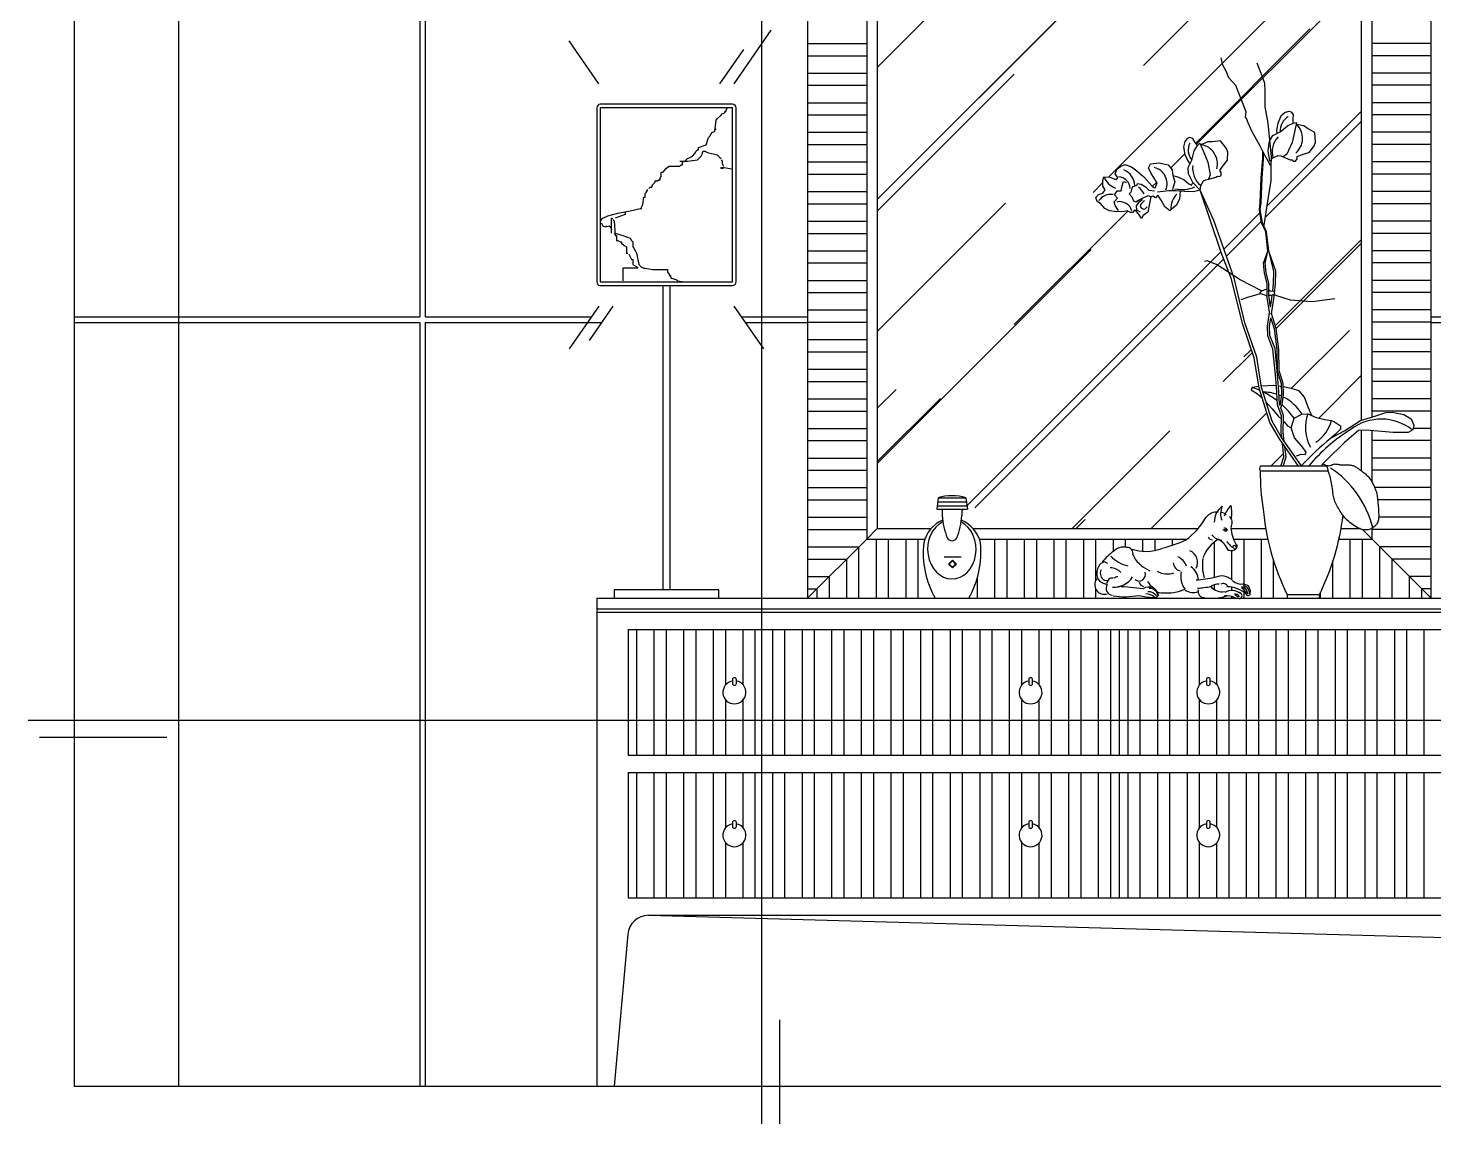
# Model space of a CAD drawing. Header units: inches. Extents: x 10 to 52.5, y 12.6 to 37.4.
# Drawn here: x 25.783 to 27.801, y 14.078 to 15.651 of the extents above; entities that cross this region are included whole.
import ezdxf

# ---------------------------------------------------------------- set-up
doc = ezdxf.new("R2010")
doc.units = ezdxf.units.IN
doc.header["$MEASUREMENT"] = 0
for name, color, linetype in [('02', 2, 'Continuous'), ('1', 1, 'Continuous'), ('4', 4, 'Continuous'), ('8', 8, 'Continuous')]:
    doc.layers.add(name, color=color, linetype=linetype)

msp = doc.modelspace()

# ---------------------------------------------------------------- hatches: boundary and pattern name
at = {"layer": '8'}
h = msp.add_hatch(dxfattribs=at)
h.set_pattern_fill('AR-RROOF', color=256, scale=0.2, angle=45, style=0)
h.set_pattern_definition([(45, (37.2956, 13.51936), (0.1697056, 0.4525483), [3, -0.4, 1, -0.2]), (45, (37.413, 13.77817), (-0.329512, 0.046669), [0.6, -0.066, 1.2, -0.15]), (45, (37.24611, 13.71028), (0.6406387, 0.8301434), [1.6, -0.28, 0.8, -0.2])])
h.paths.add_polyline_path([(27.3511, 15.4521), (27.3574, 15.455), (27.3666, 15.4515), (27.3745, 15.4457), (27.3846, 15.4374), (27.3965, 15.4239), (27.3987, 15.422), (27.4007, 15.4212), (27.4037, 15.4287), (27.3951, 15.4419), (27.3911, 15.4503), (27.3939, 15.4558), (27.4065, 15.4571), (27.4195, 15.4543), (27.4253, 15.4474), (27.4262, 15.4389), (27.4341, 15.4368), (27.4422, 15.4331), (27.4488, 15.4274), (27.453, 15.4254), (27.455, 15.4289), (27.4484, 15.4413), (27.4479, 15.4508), (27.4507, 15.456), (27.4476, 15.46), (27.4434, 15.4694), (27.4413, 15.4801), (27.4434, 15.488), (27.4468, 15.4921), (27.4503, 15.4938), (27.4546, 15.4924), (27.4581, 15.4867), (27.4614, 15.482), (27.4647, 15.4855), (27.4658, 15.4831), (27.4711, 15.4852), (27.4761, 15.4875), (27.4825, 15.4873), (27.4944, 15.489), (27.5032, 15.4781), (27.5048, 15.4725), (27.5044, 15.4611), (27.4972, 15.4519), (27.4933, 15.4462), (27.4955, 15.4436), (27.4954, 15.4393), (27.4926, 15.4375), (27.4903, 15.438), (27.4878, 15.4366), (27.4774, 15.4341), (27.4733, 15.4331), (27.4701, 15.4317), (27.4661, 15.4246), (27.4654, 15.4183), (27.4848, 15.3745), (27.5123, 15.296), (27.5226, 15.2892), (27.5525, 15.274), (27.554, 15.2735), (27.5613, 15.2763), (27.5612, 15.2843), (27.5574, 15.2988), (27.5562, 15.3133), (27.5624, 15.3306), (27.5595, 15.3582), (27.5533, 15.3709), (27.5503, 15.3901), (27.5515, 15.4001), (27.5528, 15.4351), (27.5552, 15.4633), (27.555, 15.4742), (27.5554, 15.4734), (27.5669, 15.4527), (27.5674, 15.4618), (27.5655, 15.4597), (27.5631, 15.4744), (27.5648, 15.4884), (27.5698, 15.4964), (27.5751, 15.499), (27.5749, 15.504), (27.5768, 15.5142), (27.5812, 15.5241), (27.5874, 15.5294), (27.5926, 15.5309), (27.5964, 15.5302), (27.5991, 15.5267), (27.5988, 15.5199), (27.5988, 15.5142), (27.6035, 15.5151), (27.603, 15.5126), (27.6086, 15.5113), (27.6139, 15.5103), (27.6191, 15.5065), (27.6299, 15.501), (27.6308, 15.487), (27.6289, 15.4816), (27.622, 15.4724), (27.6109, 15.469), (27.6044, 15.4665), (27.6047, 15.4632), (27.6021, 15.4597), (27.5988, 15.4598), (27.5972, 15.4616), (27.5943, 15.4618), (27.5844, 15.4657), (27.5805, 15.4673), (27.5771, 15.468), (27.5697, 15.4645), (27.5674, 15.4618), (27.567, 15.4532), (27.5672, 15.4319), (27.5598, 15.3869), (27.5568, 15.3665), (27.5607, 15.3585), (27.5637, 15.3307), (27.5741, 15.3016), (27.5736, 15.2835), (27.5721, 15.2701), (27.5723, 15.2692), (27.572, 15.2691), (27.5712, 15.2621), (27.5677, 15.2404), (27.5745, 15.2197), (27.5781, 15.1896), (27.5787, 15.1593), (27.5843, 15.1404), (27.5845, 15.1356), (27.5959, 15.1336), (27.6074, 15.1301), (27.6151, 15.1212), (27.6199, 15.1079), (27.6257, 15.0944), (27.6317, 15.0916), (27.6443, 15.0888), (27.6538, 15.0874), (27.658, 15.0857), (27.6669, 15.0799), (27.6668, 15.0752), (27.6589, 15.0675), (27.6535, 15.0625), (27.6725, 15.0725), (27.6956, 15.0873), (27.6969, 15.0877), (27.6969, 15.8823), (27.0019, 15.8823), (27.0019, 14.9323), (27.0791, 14.9323, -0.109759), (27.0958, 14.9446, -0.016947), (27.0952, 14.9511), (27.0952, 14.9603), (27.0872, 14.9603), (27.0892, 14.9763, -0.150875), (27.1292, 14.9763), (27.1312, 14.9603), (27.1232, 14.9603), (27.1232, 14.9511, -0.017416), (27.1227, 14.9446, -0.103885), (27.1392, 14.9323), (27.4624, 14.9323, 0.050969), (27.4735, 14.9484, -0.223922), (27.4894, 14.9561, -0.101078), (27.4969, 14.9644, 0.099568), (27.4946, 14.9551, -0.232162), (27.5012, 14.9535, -0.080459), (27.5094, 14.9656, -0.118951), (27.51, 14.9465, -0.278847), (27.5099, 14.936, 0.125927), (27.5095, 14.9323), (27.5594, 14.9323, -0.020269), (27.5557, 14.9604, -0.040367), (27.5514, 15.0147, -0.218646), (27.5514, 15.0219), (27.5812, 15.0219), (27.5855, 15.0355), (27.5832, 15.0548), (27.5789, 15.061), (27.5651, 15.0848), (27.5541, 15.1202), (27.5475, 15.1257), (27.5385, 15.1313), (27.5399, 15.135), (27.5495, 15.1362), (27.5429, 15.1773), (27.5259, 15.2268), (27.5103, 15.2905), (27.4955, 15.3286), (27.4654, 15.4183), (27.4556, 15.4157), (27.4428, 15.4162), (27.4366, 15.4165), (27.4354, 15.405), (27.4309, 15.3963), (27.4243, 15.3908), (27.4218, 15.3886), (27.4148, 15.394), (27.4093, 15.4036), (27.4045, 15.4107), (27.4012, 15.4073), (27.3973, 15.4096), (27.3945, 15.4085), (27.3927, 15.3989), (27.3902, 15.3863), (27.3834, 15.3818), (27.3813, 15.3776), (27.378, 15.3823), (27.3734, 15.3878), (27.3716, 15.39), (27.3682, 15.3859), (27.3652, 15.3858), (27.3604, 15.3886), (27.3562, 15.3876), (27.345, 15.3869), (27.335, 15.3884), (27.3286, 15.3917), (27.3225, 15.3989), (27.3176, 15.4017), (27.3158, 15.4076), (27.3192, 15.4117), (27.3255, 15.4139), (27.3289, 15.4186), (27.3257, 15.424), (27.3257, 15.4321), (27.3272, 15.437), (27.3356, 15.4366), (27.3444, 15.4335), (27.347, 15.4356), (27.3431, 15.4417), (27.3461, 15.4485)])

# ---------------------------------------------------------------- linework, layer by layer
at = {"layer": '02'}
for p, q in [((26.3454, 16.3323), (26.3454, 15.2363)), ((26.3534, 16.3323), (26.3534, 15.2363)), ((25.9994, 16.1323), (25.9994, 14.1323)), ((26.7965, 15.5709), (26.8498, 15.6478)), ((26.6026, 15.5709), (26.56, 15.6324)), ((26.7762, 15.5709), (26.8103, 15.6201)), ((26.9019, 15.6286), (26.9869, 15.6286)), ((27.7969, 15.6286), (27.7119, 15.6286)), ((26.9019, 15.6111), (26.9869, 15.6111)), ((27.7969, 15.6111), (27.7119, 15.6111)), ((26.9019, 15.5861), (26.9869, 15.5861)), ((27.7969, 15.5861), (27.7119, 15.5861)), ((26.9019, 15.5686), (26.9869, 15.5686)), ((27.7969, 15.5686), (27.7119, 15.5686)), ((26.7848, 15.5311), (26.7866, 15.5363)), ((26.9019, 15.5436), (26.9869, 15.5436)), ((27.7969, 15.5436), (27.7119, 15.5436)), ((26.7688, 15.5026), (26.7706, 15.5186)), ((26.7706, 15.5186), (26.7724, 15.5204)), ((26.7724, 15.5204), (26.7777, 15.5258)), ((26.7777, 15.5258), (26.7795, 15.5276)), ((26.7795, 15.5276), (26.7831, 15.5293)), ((26.7831, 15.5311), (26.7848, 15.5311)), ((26.7831, 15.5293), (26.7831, 15.5311)), ((26.9019, 15.5261), (26.9869, 15.5261)), ((27.7969, 15.5261), (27.7119, 15.5261)), ((26.7563, 15.483), (26.7599, 15.4937)), ((26.7599, 15.4937), (26.7616, 15.4955)), ((26.7616, 15.4955), (26.7634, 15.499)), ((26.7634, 15.499), (26.7652, 15.5008)), ((26.7652, 15.5008), (26.7688, 15.5026)), ((26.7688, 15.5044), (26.7706, 15.5062)), ((26.9019, 15.5011), (26.9869, 15.5011)), ((27.7969, 15.5011), (27.7119, 15.5011)), ((26.7402, 15.4705), (26.742, 15.4741)), ((26.742, 15.4741), (26.7438, 15.4758)), ((26.7438, 15.4758), (26.7456, 15.4758)), ((26.7456, 15.4794), (26.7563, 15.483)), ((26.7456, 15.4758), (26.7456, 15.4794)), ((26.7509, 15.4723), (26.7527, 15.4741)), ((26.7527, 15.4741), (26.7545, 15.4741)), ((26.7545, 15.4741), (26.7581, 15.4723)), ((26.9019, 15.4836), (26.9869, 15.4836)), ((27.7969, 15.4836), (27.7119, 15.4836)), ((26.6992, 15.4491), (26.7027, 15.4527)), ((26.7027, 15.4527), (26.7188, 15.4527)), ((26.7188, 15.4598), (26.7295, 15.4598)), ((26.7188, 15.4527), (26.7206, 15.4544)), ((26.7206, 15.4544), (26.7224, 15.4544)), ((26.7224, 15.458), (26.7242, 15.4598)), ((26.7224, 15.4544), (26.7224, 15.458)), ((26.726, 15.4598), (26.7277, 15.4616)), ((26.7277, 15.4616), (26.7295, 15.4634)), ((26.7295, 15.4634), (26.7331, 15.4651)), ((26.7295, 15.4598), (26.7438, 15.4616)), ((26.7331, 15.4651), (26.7367, 15.4669)), ((26.7367, 15.4669), (26.7402, 15.4705)), ((26.7438, 15.4616), (26.7474, 15.4651)), ((26.7474, 15.4651), (26.7492, 15.4669)), ((26.7492, 15.4669), (26.7509, 15.4705)), ((26.7509, 15.4705), (26.7509, 15.4723)), ((26.7581, 15.4723), (26.7724, 15.4687)), ((26.7724, 15.4687), (26.7759, 15.4651)), ((26.7759, 15.4651), (26.7777, 15.4634)), ((26.7777, 15.4616), (26.7795, 15.4598)), ((26.7795, 15.4598), (26.7795, 15.4562)), ((26.7795, 15.4562), (26.7813, 15.4527)), ((26.9019, 15.4586), (26.9869, 15.4586)), ((27.7969, 15.4586), (27.7119, 15.4586)), ((26.6867, 15.4313), (26.6885, 15.433)), ((26.6885, 15.433), (26.6903, 15.433)), ((26.6903, 15.4348), (26.692, 15.4384)), ((26.6903, 15.433), (26.6903, 15.4348)), ((26.692, 15.4437), (26.6938, 15.4437)), ((26.692, 15.4384), (26.692, 15.4437)), ((26.6938, 15.4437), (26.6956, 15.4455)), ((26.6956, 15.4455), (26.6992, 15.4491)), ((26.7777, 15.4491), (26.7777, 15.4509)), ((26.7813, 15.4491), (26.7777, 15.4491)), ((26.7795, 15.4509), (26.7902, 15.4491)), ((26.7902, 15.4491), (26.7944, 15.4484)), ((26.9019, 15.4411), (26.9869, 15.4411)), ((27.7969, 15.4411), (27.7119, 15.4411)), ((26.6688, 15.4134), (26.6706, 15.4152)), ((26.6688, 15.4081), (26.6688, 15.4134)), ((26.6706, 15.417), (26.6724, 15.417)), ((26.6706, 15.4152), (26.6706, 15.417)), ((26.6724, 15.417), (26.6724, 15.4188)), ((26.6742, 15.4206), (26.676, 15.4223)), ((26.676, 15.4223), (26.6778, 15.4223)), ((26.6778, 15.4223), (26.6795, 15.4241)), ((26.6795, 15.4259), (26.6813, 15.4277)), ((26.6795, 15.4241), (26.6795, 15.4259)), ((26.6813, 15.4277), (26.6831, 15.4295)), ((26.6831, 15.4313), (26.6867, 15.4313)), ((26.6831, 15.4295), (26.6831, 15.4313)), ((26.9019, 15.4161), (26.9869, 15.4161)), ((27.7969, 15.4161), (27.7119, 15.4161)), ((26.6474, 15.3885), (26.6617, 15.392)), ((26.6617, 15.392), (26.6635, 15.392)), ((26.6635, 15.3938), (26.6653, 15.3974)), ((26.6635, 15.392), (26.6635, 15.3938)), ((26.6653, 15.3974), (26.6671, 15.4081)), ((26.6671, 15.4081), (26.6688, 15.4081)), ((26.9019, 15.3986), (26.9869, 15.3986)), ((27.7969, 15.3986), (27.7119, 15.3986)), ((26.6044, 15.3739), (26.6046, 15.3742)), ((26.6046, 15.3742), (26.6082, 15.3778)), ((26.6082, 15.3778), (26.6117, 15.3795)), ((26.6117, 15.3795), (26.6153, 15.3813)), ((26.6153, 15.3813), (26.6296, 15.3849)), ((26.6206, 15.3778), (26.6224, 15.3778)), ((26.6206, 15.3564), (26.6206, 15.3778)), ((26.6224, 15.376), (26.6242, 15.3742)), ((26.6242, 15.3742), (26.626, 15.3528)), ((26.6296, 15.3795), (26.626, 15.3778)), ((26.6296, 15.3849), (26.6474, 15.3885)), ((26.6403, 15.3831), (26.6296, 15.3795)), ((26.6403, 15.3867), (26.6403, 15.3831)), ((26.9019, 15.3736), (26.9869, 15.3736)), ((27.7969, 15.3736), (27.7119, 15.3736)), ((26.6044, 15.3599), (26.6046, 15.3599)), ((26.6046, 15.3706), (26.6064, 15.3706)), ((26.6064, 15.3706), (26.6082, 15.3671)), ((26.6082, 15.3671), (26.6117, 15.3653)), ((26.6117, 15.3653), (26.6171, 15.3671)), ((26.6135, 15.3653), (26.6135, 15.3671)), ((26.6171, 15.3671), (26.6189, 15.3653)), ((26.6189, 15.3653), (26.6206, 15.3617)), ((26.6242, 15.3564), (26.626, 15.3546)), ((26.626, 15.3564), (26.6367, 15.3528)), ((26.626, 15.3528), (26.6278, 15.3528)), ((26.6278, 15.3528), (26.6278, 15.3457)), ((26.6367, 15.3528), (26.6474, 15.3492)), ((26.9019, 15.3561), (26.9869, 15.3561)), ((27.7969, 15.3561), (27.7119, 15.3561)), ((26.6278, 15.3457), (26.6296, 15.3457)), ((26.6296, 15.3457), (26.6331, 15.3439)), ((26.6331, 15.3439), (26.6349, 15.3439)), ((26.6349, 15.3439), (26.6349, 15.3421)), ((26.6349, 15.3421), (26.6385, 15.3385)), ((26.6385, 15.3385), (26.6421, 15.3367)), ((26.6421, 15.3367), (26.6421, 15.3278)), ((26.6474, 15.3492), (26.6492, 15.3457)), ((26.6492, 15.3457), (26.651, 15.3439)), ((26.651, 15.3439), (26.651, 15.3367)), ((26.651, 15.3367), (26.6528, 15.335)), ((26.6528, 15.335), (26.6546, 15.3314)), ((26.6546, 15.3314), (26.6563, 15.3278)), ((26.6421, 15.3278), (26.6438, 15.3278)), ((26.6456, 15.326), (26.6492, 15.3184)), ((26.6492, 15.3184), (26.651, 15.3184)), ((26.651, 15.3184), (26.651, 15.3113)), ((26.651, 15.3113), (26.6581, 15.3077)), ((26.6563, 15.3278), (26.6599, 15.3113)), ((26.6599, 15.3113), (26.6635, 15.3077)), ((26.9019, 15.3311), (26.9869, 15.3311)), ((26.9019, 15.3136), (26.9869, 15.3136)), ((27.7969, 15.3311), (27.7119, 15.3311)), ((27.7969, 15.3136), (27.7119, 15.3136)), ((26.6581, 15.3059), (26.6367, 15.3059)), ((26.6367, 15.3059), (26.6367, 15.2881)), ((26.6581, 15.3077), (26.6581, 15.3059)), ((26.6635, 15.3077), (26.6671, 15.3059)), ((26.6671, 15.3059), (26.6688, 15.3059)), ((26.6688, 15.3059), (26.6795, 15.3042)), ((26.6795, 15.3042), (26.701, 15.3042)), ((26.701, 15.3042), (26.701, 15.3006)), ((26.701, 15.3006), (26.7027, 15.2988)), ((26.7027, 15.2988), (26.7063, 15.2917)), ((26.7027, 15.297), (26.7045, 15.2952)), ((26.7045, 15.2952), (26.7063, 15.2952)), ((26.7063, 15.2917), (26.7135, 15.2899)), ((26.7081, 15.2917), (26.7117, 15.2899)), ((26.6944, 15.2813), (26.6944, 14.8443)), ((26.7044, 15.2813), (26.7044, 14.8443)), ((26.7135, 15.2899), (26.7152, 15.2881)), ((26.7152, 15.2881), (26.726, 15.2863)), ((26.9019, 15.2886), (26.9869, 15.2886)), ((26.9019, 15.2711), (26.9869, 15.2711)), ((27.7969, 15.2886), (27.7119, 15.2886)), ((27.7969, 15.2711), (27.7119, 15.2711)), ((26.6026, 15.2517), (26.56, 15.1902)), ((26.6226, 15.2517), (26.5885, 15.2025)), ((26.7962, 15.2517), (26.8389, 15.1902)), ((25.8494, 15.2363), (26.3454, 15.2363)), ((26.3534, 15.2363), (26.5919, 15.2363)), ((26.8069, 15.2363), (26.9019, 15.2363)), ((26.9019, 15.2461), (26.9869, 15.2461)), ((27.7969, 15.2461), (27.7119, 15.2461)), ((27.7969, 15.2363), (27.8919, 15.2363)), ((25.8494, 15.2283), (26.3454, 15.2283)), ((26.3454, 15.2283), (26.3454, 14.1323)), ((26.3534, 15.2283), (26.6064, 15.2283)), ((26.3534, 15.2283), (26.3534, 14.1323)), ((26.8125, 15.2283), (26.9019, 15.2283)), ((26.9019, 15.2286), (26.9869, 15.2286)), ((27.7969, 15.2286), (27.7119, 15.2286)), ((27.7969, 15.2283), (27.8864, 15.2283)), ((26.9019, 15.2036), (26.9869, 15.2036)), ((27.7969, 15.2036), (27.7119, 15.2036)), ((26.9019, 15.1861), (26.9869, 15.1861)), ((27.7969, 15.1861), (27.7119, 15.1861)), ((26.9019, 15.1611), (26.9869, 15.1611)), ((27.7969, 15.1611), (27.7119, 15.1611)), ((26.9019, 15.1436), (26.9869, 15.1436)), ((27.7969, 15.1436), (27.7119, 15.1436)), ((26.9019, 15.1186), (26.9869, 15.1186)), ((27.7969, 15.1186), (27.7119, 15.1186)), ((26.9019, 15.1011), (26.9869, 15.1011)), ((27.7969, 15.1011), (27.7119, 15.1011)), ((26.9019, 15.0761), (26.9869, 15.0761)), ((27.7969, 15.0761), (27.771, 15.0761)), ((26.9019, 15.0586), (26.9869, 15.0586)), ((27.7969, 15.0586), (27.7119, 15.0586)), ((26.9019, 15.0336), (26.9869, 15.0336)), ((27.7969, 15.0336), (27.7119, 15.0336)), ((26.9019, 15.0161), (26.9869, 15.0161)), ((27.6493, 15.0147), (27.5514, 15.0147)), ((27.7969, 15.0161), (27.7119, 15.0161)), ((26.9019, 14.9911), (26.9869, 14.9911)), ((27.7969, 14.9911), (27.7158, 14.9911)), ((26.9019, 14.9736), (26.9869, 14.9736)), ((27.0892, 14.9763), (27.0872, 14.9603)), ((27.0885, 14.9707), (27.1299, 14.9707)), ((27.0892, 14.9763), (27.1292, 14.9763)), ((27.1292, 14.9763), (27.1312, 14.9603)), ((27.7969, 14.9736), (27.72, 14.9736)), ((26.9019, 14.9486), (26.9869, 14.9486)), ((27.0872, 14.9603), (27.1312, 14.9603)), ((27.0878, 14.9651), (27.1306, 14.9651)), ((27.0952, 14.9603), (27.0952, 14.9511)), ((27.1232, 14.9603), (27.1232, 14.9511)), ((27.7969, 14.9486), (27.7214, 14.9486)), ((26.9019, 14.9311), (26.9869, 14.9311)), ((26.9869, 14.9173), (27.0019, 14.9323)), ((27.7119, 14.9173), (27.6983, 14.9309)), ((27.7969, 14.9311), (27.7119, 14.9311)), ((26.9019, 14.8323), (26.9869, 14.9173)), ((27.0007, 14.8323), (27.0007, 14.9173)), ((27.0182, 14.8323), (27.0182, 14.9173)), ((27.0432, 14.8323), (27.0432, 14.9173)), ((27.0607, 14.8323), (27.0607, 14.9173)), ((27.1707, 14.8323), (27.1707, 14.9173)), ((27.1882, 14.8323), (27.1882, 14.9173)), ((27.2132, 14.8323), (27.2132, 14.9173)), ((27.2307, 14.8323), (27.2307, 14.9173)), ((27.2557, 14.8323), (27.2557, 14.9173)), ((27.2732, 14.8323), (27.2732, 14.9173)), ((27.2982, 14.8323), (27.2982, 14.9173)), ((27.3157, 14.8585), (27.3157, 14.9173)), ((27.3407, 14.8993), (27.3407, 14.9173)), ((27.3582, 14.9052), (27.3582, 14.9173)), ((27.3832, 14.8998), (27.3832, 14.9173)), ((27.4007, 14.901), (27.4007, 14.9173)), ((27.4257, 14.9086), (27.4257, 14.9173)), ((27.4432, 14.9152), (27.4432, 14.9173)), ((27.4857, 14.8615), (27.4857, 14.9129)), ((27.5282, 14.8323), (27.5282, 14.9173)), ((27.5532, 14.8323), (27.5532, 14.9173)), ((27.6807, 14.8323), (27.6807, 14.9173)), ((27.6982, 14.8323), (27.6982, 14.9173)), ((27.7969, 14.8323), (27.7119, 14.9173)), ((26.9019, 14.9061), (26.9757, 14.9061)), ((26.9019, 14.8886), (26.9582, 14.8886)), ((26.9582, 14.8323), (26.9582, 14.8886)), ((26.9757, 14.8323), (26.9757, 14.9061)), ((27.0978, 14.8919), (27.1221, 14.8919)), ((27.5107, 14.8587), (27.5107, 14.9011)), ((27.7969, 14.9061), (27.7232, 14.9061)), ((27.7232, 14.8323), (27.7232, 14.9061)), ((27.7969, 14.8886), (27.7407, 14.8886)), ((27.7407, 14.8323), (27.7407, 14.8886)), ((27.1098, 14.8871), (27.1041, 14.8815)), ((27.1041, 14.8815), (27.1098, 14.8758)), ((27.1098, 14.8861), (27.1052, 14.8815)), ((27.1052, 14.8815), (27.1098, 14.877)), ((27.1154, 14.8815), (27.1098, 14.8871)), ((27.1143, 14.8815), (27.1098, 14.8861)), ((27.1098, 14.8758), (27.1154, 14.8815)), ((27.1098, 14.877), (27.1143, 14.8815)), ((27.5707, 14.8323), (27.5707, 14.886)), ((27.6557, 14.8323), (27.6557, 14.886)), ((26.9019, 14.8636), (26.9332, 14.8636)), ((26.9332, 14.8323), (26.9332, 14.8636)), ((27.1457, 14.8323), (27.1457, 14.8622)), ((27.4857, 14.8449), (27.4857, 14.8518)), ((27.5107, 14.8434), (27.5107, 14.8483)), ((27.7969, 14.8636), (27.7657, 14.8636)), ((27.7657, 14.8323), (27.7657, 14.8636)), ((26.9019, 14.8461), (26.9157, 14.8461)), ((26.9157, 14.8323), (26.9157, 14.8461)), ((27.3157, 14.8323), (27.3157, 14.8451)), ((27.5107, 14.8323), (27.5107, 14.8349)), ((27.636, 14.8373), (27.5903, 14.8373)), ((27.6382, 14.8323), (27.6382, 14.8417)), ((27.7969, 14.8461), (27.7832, 14.8461)), ((27.7832, 14.8323), (27.7832, 14.8461)), ((26.5994, 14.8173), (28.0994, 14.8173)), ((26.5994, 14.8123), (28.0994, 14.8123)), ((26.6569, 14.6073), (26.6569, 14.7873)), ((26.6819, 14.6073), (26.6819, 14.7873)), ((26.6994, 14.6073), (26.6994, 14.7873)), ((26.7244, 14.6073), (26.7244, 14.7873)), ((26.7419, 14.6073), (26.7419, 14.7873)), ((26.7669, 14.6073), (26.7669, 14.7873)), ((26.7844, 14.7081), (26.7844, 14.7873)), ((26.8094, 14.7081), (26.8094, 14.7873)), ((26.8269, 14.6073), (26.8269, 14.7873)), ((26.8519, 14.6073), (26.8519, 14.7873)), ((26.8694, 14.6073), (26.8694, 14.7873)), ((26.8944, 14.6073), (26.8944, 14.7873)), ((26.9119, 14.6073), (26.9119, 14.7873)), ((26.9369, 14.6073), (26.9369, 14.7873)), ((26.9544, 14.6073), (26.9544, 14.7873)), ((26.9794, 14.6073), (26.9794, 14.7873)), ((26.9969, 14.6073), (26.9969, 14.7873)), ((27.0219, 14.6073), (27.0219, 14.7873)), ((27.0394, 14.6073), (27.0394, 14.7873)), ((27.0644, 14.6073), (27.0644, 14.7873)), ((27.0819, 14.6073), (27.0819, 14.7873)), ((27.1069, 14.6073), (27.1069, 14.7873)), ((27.1244, 14.6073), (27.1244, 14.7873)), ((27.1494, 14.6073), (27.1494, 14.7873)), ((27.1669, 14.6073), (27.1669, 14.7873)), ((27.1919, 14.6073), (27.1919, 14.7873)), ((27.2094, 14.7081), (27.2094, 14.7873)), ((27.2344, 14.7081), (27.2344, 14.7873)), ((27.2519, 14.6073), (27.2519, 14.7873)), ((27.2769, 14.6073), (27.2769, 14.7873)), ((27.2944, 14.6073), (27.2944, 14.7873)), ((27.3194, 14.6073), (27.3194, 14.7873)), ((27.3369, 14.6073), (27.3369, 14.7873)), ((27.3494, 14.6073), (27.3494, 14.7873)), ((27.3619, 14.6073), (27.3619, 14.7873)), ((27.3794, 14.6073), (27.3794, 14.7873)), ((27.4044, 14.6073), (27.4044, 14.7873)), ((27.4219, 14.6073), (27.4219, 14.7873)), ((27.4469, 14.6073), (27.4469, 14.7873)), ((27.4644, 14.7081), (27.4644, 14.7873)), ((27.4894, 14.7081), (27.4894, 14.7873)), ((27.5069, 14.6073), (27.5069, 14.7873)), ((27.5319, 14.6073), (27.5319, 14.7873)), ((27.5494, 14.6073), (27.5494, 14.7873)), ((27.5744, 14.6073), (27.5744, 14.7873)), ((27.5919, 14.6073), (27.5919, 14.7873)), ((27.6169, 14.6073), (27.6169, 14.7873)), ((27.6344, 14.6073), (27.6344, 14.7873)), ((27.6594, 14.6073), (27.6594, 14.7873)), ((27.6769, 14.6073), (27.6769, 14.7873)), ((27.7019, 14.6073), (27.7019, 14.7873)), ((27.7194, 14.6073), (27.7194, 14.7873)), ((27.7444, 14.6073), (27.7444, 14.7873)), ((27.7619, 14.6073), (27.7619, 14.7873)), ((27.7869, 14.6073), (27.7869, 14.7873)), ((26.7844, 14.6073), (26.7844, 14.6866)), ((26.8094, 14.6073), (26.8094, 14.6866)), ((27.2094, 14.6073), (27.2094, 14.6866)), ((27.2344, 14.6073), (27.2344, 14.6866)), ((27.4644, 14.6073), (27.4644, 14.6866)), ((27.4894, 14.6073), (27.4894, 14.6866)), ((29.0203, 14.6571), (25.7834, 14.6571)), ((26.6569, 14.4023), (26.6569, 14.5823)), ((26.6819, 14.4023), (26.6819, 14.5823)), ((26.6994, 14.4023), (26.6994, 14.5823)), ((26.7244, 14.4023), (26.7244, 14.5823)), ((26.7419, 14.4023), (26.7419, 14.5823)), ((26.7669, 14.4023), (26.7669, 14.5823)), ((26.7844, 14.5031), (26.7844, 14.5823)), ((26.8094, 14.5031), (26.8094, 14.5823)), ((26.8269, 14.4023), (26.8269, 14.5823)), ((26.8519, 14.4023), (26.8519, 14.5823)), ((26.8694, 14.4023), (26.8694, 14.5823)), ((26.8944, 14.4023), (26.8944, 14.5823)), ((26.9119, 14.4023), (26.9119, 14.5823)), ((26.9369, 14.4023), (26.9369, 14.5823)), ((26.9544, 14.4023), (26.9544, 14.5823)), ((26.9794, 14.4023), (26.9794, 14.5823)), ((26.9969, 14.4023), (26.9969, 14.5823)), ((27.0219, 14.4023), (27.0219, 14.5823)), ((27.0394, 14.4023), (27.0394, 14.5823)), ((27.0644, 14.4023), (27.0644, 14.5823)), ((27.0819, 14.4023), (27.0819, 14.5823)), ((27.1069, 14.4023), (27.1069, 14.5823)), ((27.1244, 14.4023), (27.1244, 14.5823)), ((27.1494, 14.4023), (27.1494, 14.5823)), ((27.1669, 14.4023), (27.1669, 14.5823)), ((27.1919, 14.4023), (27.1919, 14.5823)), ((27.2094, 14.5031), (27.2094, 14.5823)), ((27.2344, 14.5031), (27.2344, 14.5823)), ((27.2519, 14.4023), (27.2519, 14.5823)), ((27.2769, 14.4023), (27.2769, 14.5823)), ((27.2944, 14.4023), (27.2944, 14.5823)), ((27.3194, 14.4023), (27.3194, 14.5823)), ((27.3369, 14.4023), (27.3369, 14.5823)), ((27.3494, 14.4023), (27.3494, 14.5823)), ((27.3619, 14.4023), (27.3619, 14.5823)), ((27.3794, 14.4023), (27.3794, 14.5823)), ((27.4044, 14.4023), (27.4044, 14.5823)), ((27.4219, 14.4023), (27.4219, 14.5823)), ((27.4469, 14.4023), (27.4469, 14.5823)), ((27.4644, 14.5031), (27.4644, 14.5823)), ((27.4894, 14.5031), (27.4894, 14.5823)), ((27.5069, 14.4023), (27.5069, 14.5823)), ((27.5319, 14.4023), (27.5319, 14.5823)), ((27.5494, 14.4023), (27.5494, 14.5823)), ((27.5744, 14.4023), (27.5744, 14.5823)), ((27.5919, 14.4023), (27.5919, 14.5823)), ((27.6169, 14.4023), (27.6169, 14.5823)), ((27.6344, 14.4023), (27.6344, 14.5823)), ((27.6594, 14.4023), (27.6594, 14.5823)), ((27.6769, 14.4023), (27.6769, 14.5823)), ((27.7019, 14.4023), (27.7019, 14.5823)), ((27.7194, 14.4023), (27.7194, 14.5823)), ((27.7444, 14.4023), (27.7444, 14.5823)), ((27.7619, 14.4023), (27.7619, 14.5823)), ((27.7869, 14.4023), (27.7869, 14.5823)), ((26.7844, 14.4023), (26.7844, 14.4816)), ((26.8094, 14.4023), (26.8094, 14.4816)), ((27.2094, 14.4023), (27.2094, 14.4816)), ((27.2344, 14.4023), (27.2344, 14.4816)), ((27.4644, 14.4023), (27.4644, 14.4816)), ((27.4894, 14.4023), (27.4894, 14.4816))]:
    msp.add_line(p, q, dxfattribs=at)
for points in [[(26.8363, 14.078), (26.8363, 16.4823), (27.0379, 16.4823)], [(27.5664, 15.4537), (27.5554, 15.4734), (27.5507, 15.4822), (27.5394, 15.5026), (27.534, 15.5148), (27.5319, 15.5208), (27.5302, 15.5229), (27.5313, 15.5307), (27.5164, 15.5682), (27.5063, 15.5791), (27.5024, 15.5888), (27.4977, 15.5976), (27.4956, 15.6079)], [(27.557, 15.3676), (27.5598, 15.3869), (27.5672, 15.4319), (27.567, 15.4532), (27.5676, 15.4659), (27.5631, 15.5141), (27.5585, 15.5375), (27.5588, 15.5607), (27.5583, 15.5711), (27.5552, 15.5795), (27.5473, 15.6005)], [(27.5655, 15.4597), (27.5631, 15.4744), (27.5648, 15.4884), (27.5698, 15.4964), (27.5803, 15.5016), (27.5905, 15.5106), (27.5988, 15.5142), (27.6035, 15.5151), (27.6012, 15.5035), (27.5974, 15.4864), (27.5898, 15.4696), (27.5844, 15.4657)], [(27.5988, 15.5142), (27.5988, 15.5199), (27.5991, 15.5267), (27.5964, 15.5302), (27.5926, 15.5309), (27.5874, 15.5294), (27.5812, 15.5241), (27.5768, 15.5142), (27.5749, 15.504), (27.5751, 15.499)], [(27.4614, 15.482), (27.4581, 15.4867), (27.4546, 15.4924), (27.4503, 15.4938), (27.4468, 15.4921), (27.4434, 15.488), (27.4413, 15.4801), (27.4434, 15.4694), (27.4476, 15.46), (27.4507, 15.456)], [(27.5655, 15.4597), (27.5697, 15.4645), (27.5771, 15.468), (27.5805, 15.4673), (27.5844, 15.4657), (27.5943, 15.4618), (27.5972, 15.4616), (27.5988, 15.4598), (27.6021, 15.4597), (27.6047, 15.4632), (27.6044, 15.4665), (27.6109, 15.469), (27.622, 15.4724), (27.6289, 15.4816), (27.6308, 15.487), (27.6299, 15.501)], [(27.6299, 15.501), (27.6191, 15.5065), (27.6139, 15.5103), (27.6086, 15.5113), (27.6042, 15.5123), (27.603, 15.5126)], [(27.4654, 15.4183), (27.455, 15.4289), (27.4484, 15.4413), (27.4479, 15.4508), (27.4535, 15.4611), (27.4567, 15.4744), (27.4614, 15.482), (27.4647, 15.4855), (27.4695, 15.4746), (27.4762, 15.4585), (27.4797, 15.4403), (27.4774, 15.4341)], [(27.4654, 15.4183), (27.4661, 15.4246), (27.4701, 15.4317), (27.4733, 15.4331), (27.4774, 15.4341), (27.4878, 15.4366), (27.4903, 15.438), (27.4926, 15.4375), (27.4954, 15.4393), (27.4955, 15.4436), (27.4933, 15.4462), (27.4972, 15.4519), (27.5044, 15.4611), (27.5048, 15.4725), (27.5032, 15.4781), (27.4944, 15.489)], [(27.4944, 15.489), (27.4825, 15.4873), (27.4761, 15.4875), (27.4711, 15.4852), (27.4669, 15.4836), (27.4658, 15.4831)], [(27.5624, 15.3306), (27.5595, 15.3582), (27.5533, 15.3709), (27.5503, 15.3901), (27.5515, 15.4001), (27.5528, 15.4351), (27.5552, 15.4633), (27.555, 15.4736)], [(27.4045, 15.4107), (27.4012, 15.4073), (27.3973, 15.4096), (27.3945, 15.4085), (27.3927, 15.3989), (27.3902, 15.3863), (27.3834, 15.3818), (27.3813, 15.3776), (27.378, 15.3823), (27.3734, 15.3878), (27.3716, 15.39), (27.3682, 15.3859), (27.3652, 15.3858), (27.3604, 15.3886), (27.3562, 15.3876), (27.345, 15.3869), (27.335, 15.3884), (27.3286, 15.3917), (27.3225, 15.3989), (27.3176, 15.4017), (27.3158, 15.4076), (27.3192, 15.4117), (27.3255, 15.4139), (27.3289, 15.4186), (27.3257, 15.424), (27.3257, 15.4321), (27.3272, 15.437), (27.3356, 15.4366), (27.3444, 15.4335), (27.347, 15.4356), (27.3431, 15.4417), (27.3461, 15.4485), (27.3511, 15.4521), (27.3574, 15.455), (27.3666, 15.4515), (27.3745, 15.4457), (27.3846, 15.4374), (27.3965, 15.4239), (27.3987, 15.422), (27.4007, 15.4212)], [(27.4007, 15.4212), (27.4037, 15.4287), (27.3951, 15.4419), (27.3911, 15.4503), (27.3939, 15.4558), (27.4065, 15.4571), (27.4195, 15.4543), (27.4253, 15.4474), (27.4262, 15.4389), (27.4341, 15.4368), (27.4422, 15.4331), (27.4488, 15.4274), (27.453, 15.4254), (27.455, 15.4289)], [(27.5637, 15.3307), (27.5607, 15.3585), (27.5545, 15.3713), (27.5516, 15.3901), (27.5528, 15.4), (27.5541, 15.4351), (27.5564, 15.4632), (27.5563, 15.4718)], [(27.4262, 15.4389), (27.4288, 15.4299), (27.4263, 15.421), (27.4253, 15.417)], [(27.3481, 15.3891), (27.3431, 15.3959), (27.3417, 15.4015), (27.3465, 15.4066), (27.3423, 15.4115), (27.3464, 15.4171), (27.3519, 15.417), (27.3535, 15.4242), (27.3553, 15.4303), (27.3589, 15.429)], [(27.3999, 15.4166), (27.3922, 15.4175), (27.3877, 15.422), (27.3807, 15.426), (27.3751, 15.4274), (27.3741, 15.4244), (27.3682, 15.4231), (27.3669, 15.4191), (27.3658, 15.4152), (27.3636, 15.413), (27.3674, 15.4086), (27.3698, 15.403), (27.3732, 15.4011), (27.377, 15.4037), (27.3814, 15.4062), (27.3906, 15.4102), (27.3945, 15.4085)], [(27.4654, 15.4183), (27.4556, 15.4157), (27.4428, 15.4162), (27.4304, 15.4169), (27.4203, 15.4171), (27.4039, 15.4152)], [(27.4366, 15.4165), (27.4354, 15.405), (27.4309, 15.3963), (27.4243, 15.3908), (27.4218, 15.3886), (27.4148, 15.394), (27.4093, 15.4036), (27.4045, 15.4107)], [(27.6063, 15.0219), (27.5789, 15.061), (27.5651, 15.0848), (27.5498, 15.1341), (27.5429, 15.1773), (27.5259, 15.2268), (27.5103, 15.2905), (27.4955, 15.3286), (27.4654, 15.4183)], [(27.6106, 15.0224), (27.5821, 15.063), (27.5686, 15.0863), (27.5535, 15.135), (27.5466, 15.1782), (27.5295, 15.2279), (27.5139, 15.2917), (27.4848, 15.3745), (27.4654, 15.4183)], [(27.3799, 15.3867), (27.3746, 15.3896), (27.3739, 15.3956), (27.3786, 15.4021), (27.3824, 15.4045)], [(27.3853, 15.4033), (27.3801, 15.3982), (27.379, 15.3947), (27.3811, 15.3922), (27.3842, 15.3907), (27.3864, 15.3915), (27.3892, 15.3942)], [(27.554, 15.2735), (27.5525, 15.274), (27.5226, 15.2892), (27.4889, 15.3116), (27.4754, 15.3167), (27.4713, 15.3159)], [(27.5615, 15.2669), (27.5612, 15.2843), (27.5574, 15.2988), (27.5562, 15.3133), (27.5624, 15.3306)], [(27.564, 15.2672), (27.5637, 15.2847), (27.5599, 15.2993), (27.5587, 15.3132), (27.5624, 15.3306)], [(27.5721, 15.2701), (27.5736, 15.2835), (27.5741, 15.3016), (27.5637, 15.3307)], [(27.5694, 15.273), (27.5705, 15.2838), (27.571, 15.3013), (27.5646, 15.3278)], [(27.5608, 15.2761), (27.5527, 15.273), (27.5506, 15.2702), (27.555, 15.269), (27.5602, 15.2667), (27.5615, 15.2669)], [(27.5614, 15.2758), (27.5608, 15.2761)], [(27.564, 15.2672), (27.5676, 15.2676), (27.5723, 15.2692), (27.5714, 15.2728), (27.5658, 15.2733), (27.5639, 15.2744)], [(27.5242, 15.261), (27.5353, 15.2652), (27.5503, 15.2693), (27.5521, 15.2698)], [(27.5651, 15.2403), (27.5616, 15.264), (27.5615, 15.2669)], [(27.5662, 15.25), (27.5641, 15.2642), (27.564, 15.2672)], [(27.5662, 15.25), (27.5682, 15.2626), (27.5688, 15.268)], [(27.5677, 15.2404), (27.5712, 15.2621), (27.572, 15.2691)], [(27.6585, 15.2619), (27.6258, 15.2577), (27.5948, 15.2603), (27.5741, 15.2668), (27.5696, 15.2683)], [(27.5823, 15.0628), (27.5814, 15.0702), (27.582, 15.0943), (27.5761, 15.1102), (27.5746, 15.1358), (27.5733, 15.1529), (27.5698, 15.1899), (27.5622, 15.2088), (27.5619, 15.2231), (27.5649, 15.2418)], [(27.5797, 15.1092), (27.5791, 15.1108), (27.5776, 15.136), (27.5763, 15.1532), (27.5727, 15.1907), (27.5652, 15.2094), (27.5649, 15.2229), (27.5668, 15.235)], [(27.5797, 15.1092), (27.5807, 15.1113), (27.5824, 15.1248), (27.5818, 15.1399), (27.5762, 15.1589), (27.5756, 15.1894), (27.572, 15.2191), (27.5668, 15.235)], [(27.5809, 15.1059), (27.5831, 15.1106), (27.585, 15.1246), (27.5843, 15.1404), (27.5787, 15.1593), (27.5781, 15.1896), (27.5745, 15.2197), (27.5676, 15.2409)], [(27.5859, 15.0575), (27.5844, 15.0703), (27.585, 15.0948), (27.5809, 15.1059)], [(27.5812, 15.0219), (27.5855, 15.0355), (27.5832, 15.0548)], [(27.5843, 15.0219), (27.5886, 15.0352), (27.5869, 15.0496)], [(26.7744, 14.8323), (26.7744, 14.8443), (26.6244, 14.8443), (26.6244, 14.8323)], [(26.6737, 14.3773), (27.9372, 14.342), (28.0744, 14.1323)]]:
    msp.add_lwpolyline(points, dxfattribs=at)
msp.add_lwpolyline([(26.6044, 15.2813), (26.7944, 15.2813, 0.414214), (26.7994, 15.2863), (26.7994, 15.5363, 0.414214), (26.7944, 15.5413), (26.6044, 15.5413, 0.414214), (26.5994, 15.5363), (26.5994, 15.2863, 0.414214)], format="xyb", close=True, dxfattribs=at)
msp.add_lwpolyline([(26.6044, 15.2863), (26.7944, 15.2863), (26.7944, 15.5363), (26.6044, 15.5363)], close=True, dxfattribs=at)
for points in [[(26.7997, 14.71), (26.7997, 14.7155, 1), (26.7942, 14.7155)], [(26.7942, 14.7155), (26.7942, 14.71, 1), (26.7997, 14.71)], [(27.2247, 14.71), (27.2247, 14.7155, 1), (27.2192, 14.7155)], [(27.2192, 14.7155), (27.2192, 14.71, 1), (27.2247, 14.71)], [(27.4797, 14.71), (27.4797, 14.7155, 1), (27.4742, 14.7155)], [(27.4742, 14.7155), (27.4742, 14.71, 1), (27.4797, 14.71)], [(26.7997, 14.505), (26.7997, 14.5105, 1), (26.7942, 14.5105)], [(26.7942, 14.5105), (26.7942, 14.505, 1), (26.7997, 14.505)], [(27.2247, 14.505), (27.2247, 14.5105, 1), (27.2192, 14.5105)], [(27.2192, 14.5105), (27.2192, 14.505, 1), (27.2247, 14.505)], [(27.4797, 14.505), (27.4797, 14.5105, 1), (27.4742, 14.5105)], [(27.4742, 14.5105), (27.4742, 14.505, 1), (27.4797, 14.505)]]:
    msp.add_lwpolyline(points, format="xyb", dxfattribs=at)
for centre, radius, start, end in [((27.6034, 15.5036), 0.0232, 120.2194, 184.8838), ((27.6012, 15.4728), 0.0326, 137.7813, 194.8384), ((27.5837, 15.4925), 0.0285, 311.3598, 43.9907), ((27.4713, 15.476), 0.0232, 155.2194, 219.8838), ((27.4615, 15.4556), 0.0285, 346.3598, 78.9907), ((27.4871, 15.4495), 0.0326, 172.7813, 229.8384), ((27.3556, 15.4496), 0.0311, 203.8151, 247.2254), ((27.3469, 15.4191), 0.0182, 4.1418, 86.498), ((27.3454, 15.4233), 0.0262, 3.2791, 66.2161), ((27.394, 15.4275), 0.0238, 337.6653, 76.4333), ((27.3367, 15.3914), 0.0206, 79.7619, 145.6477), ((27.354, 15.3944), 0.0361, 30.7282, 51.3198), ((27.4528, 15.3918), 0.0296, 135.812, 182.4739), ((27.439, 15.4634), 0.0445, 256.9542, 294.6683), ((27.35, 15.3837), 0.0179, 15.0826, 104.4732), ((27.5005, 15.0183), 0.1231, 65.8624, 71.3537), ((27.5539, 15.0608), 0.0677, 71.6332, 88.6254), ((27.5005, 15.0183), 0.1231, 52.3125, 63.4722), ((27.5539, 15.0608), 0.0677, 65.3602, 68.8494), ((27.5005, 15.0183), 0.1231, 49.3361, 50.4158), ((27.5005, 15.0183), 0.1231, 36.067, 48.0558), ((27.5539, 15.0608), 0.0677, 31.8127, 63.1137), ((27.6732, 15.0773), 0.057, 159.638, 209.782), ((27.7252, 15.0177), 0.0718, 51.8615, 127.074), ((27.8102, 14.8657), 0.2454, 121.5225, 140.4984), ((27.6034, 15.1003), 0.052, 302.5151, 345.6251), ((27.5713, 14.8977), 0.1462, 14.1993, 56.2467), ((27.1092, 14.9116), 0.0678, 72.8404, 107.1596), ((27.1912, 14.956), 0.0961, 182.92, 202.5753), ((27.0298, 14.9554), 0.0935, 337.1499, 357.3549), ((27.3893, 14.9947), 0.0961, 304.9874, 331.2296), ((27.4896, 14.9354), 0.0207, 85.5688, 141.1499), ((27.5133, 14.9419), 0.0278, 126.2073, 180.3585), ((27.5188, 14.954), 0.0242, 154.7291, 202.9855), ((27.4963, 14.9476), 0.00769, 32.7822, 102.5075), ((27.5427, 14.9341), 0.0458, 136.5771, 159.2834), ((27.5012, 14.9414), 0.0102, 328.2522, 52.0218), ((27.4702, 14.9549), 0.0407, 347.4625, 15.3158), ((27.115, 14.901), 0.0477, 113.8048, 166.7085), ((27.1018, 14.8991), 0.0501, 14.8704, 65.3397), ((27.4762, 15.1381), 0.2087, 275.9786, 277.4246), ((27.4998, 14.9278), 0.00522, 20.194, 97.01), ((27.5017, 14.9307), 0.00208, 201.9783, 355.4927), ((27.5169, 14.9334), 0.00745, 159.3452, 200.6548), ((27.5551, 14.9341), 0.0454, 184.3088, 215.748), ((27.1993, 14.8976), 0.1315, 173.7566, 209.7895), ((27.1092, 14.9225), 0.00758, 206.9225, 333.0775), ((27.0153, 14.8991), 0.1355, 330.4882, 5.4506), ((27.3375, 15.1669), 0.2729, 285.5941, 293.1571), ((27.5155, 14.8742), 0.0489, 119.064, 160.9291), ((27.4826, 14.9226), 0.00619, 202.2843, 274.5641), ((27.4964, 14.9331), 0.0172, 213.6722, 270.2418), ((27.474, 14.8869), 0.0348, 24.0453, 59.3987), ((27.5326, 14.9333), 0.0348, 213.6833, 238.9337), ((27.5146, 14.9053), 0.00274, 23.045, 177.5397), ((27.4009, 14.8203), 0.0995, 126.6455, 139.9142), ((27.3693, 14.9211), 0.0427, 221.2146, 259.5989), ((27.3556, 14.8855), 0.0203, 78.4077, 135.7578), ((27.36, 14.8964), 0.00904, 346.7125, 92.0378), ((27.3878, 14.964), 0.0643, 250.1334, 291.0841), ((27.3955, 14.9029), 0.0274, 197.2479, 236.3161), ((27.42, 14.8671), 0.0283, 24.0763, 61.7523), ((27.4432, 14.8837), 0.0185, 333.1612, 66.3285), ((27.5282, 14.8797), 0.0598, 170.4511, 197.3252), ((27.5113, 14.9968), 0.0957, 266.5814, 270.573), ((27.5119, 14.9075), 0.00638, 272.8177, 1.4544), ((27.3311, 14.8669), 0.0141, 172.98, 273.5111), ((27.3368, 14.8686), 0.0197, 131.306, 180.0316), ((27.3336, 14.8684), 0.0117, 157.2838, 241.8343), ((27.3275, 14.8787), 0.00572, 29.9163, 123.6344), ((27.3252, 14.884), 0.000582, 139.9142, 273.2728), ((27.3372, 14.8571), 0.0188, 39.9611, 92.8323), ((27.3775, 14.8666), 0.0095, 232.266, 18.3918), ((27.4082, 14.9102), 0.0411, 227.2054, 248.648), ((27.4184, 14.8973), 0.0301, 240.7468, 287.846), ((27.4394, 14.8839), 0.0127, 182.2486, 257.8819), ((27.4709, 14.8641), 0.0334, 168.9499, 214.5286), ((27.4364, 14.856), 0.0267, 5.5805, 54.2787), ((27.3275, 14.8518), 0.0136, 142.1069, 288.6851), ((27.332, 14.8687), 0.0111, 252.3714, 274.9639), ((27.3403, 14.8465), 0.00991, 147.0254, 266.1616), ((27.3388, 14.8539), 0.00733, 76.1082, 180.403), ((27.3414, 14.8798), 0.0317, 266.703, 327.8869), ((27.3472, 14.8547), 0.00847, 90.7502, 132.0685), ((27.3294, 14.4477), 0.4018, 82.2454, 87.4524), ((27.3867, 14.8579), 0.00922, 196.5877, 253.4834), ((27.3919, 14.8347), 0.0138, 4.2231, 126.7551), ((27.4125, 14.8699), 0.0264, 211.1094, 235.4901), ((27.431, 15.1484), 0.2912, 275.6494, 280.8822), ((27.3642, 15.7048), 0.8637, 276.4767, 277.7559), ((27.4928, 14.8278), 0.025, 90.3519, 124.0909), ((27.497, 14.8633), 0.0217, 221.1349, 278.7205), ((27.4964, 14.8435), 0.0209, 42.4827, 118.2657), ((27.4986, 14.8469), 0.00653, 23.3989, 123.2417), ((27.5027, 14.8059), 0.0431, 48.1372, 88.6581), ((27.5245, 14.8715), 0.0188, 229.6059, 278.0537), ((27.5257, 14.8371), 0.0111, 72.3714, 94.9639), ((27.5272, 14.8422), 0.0103, 347.5193, 95.5442), ((27.5264, 14.8406), 0.0096, 347.8055, 79.6402), ((27.5199, 14.8382), 0.0134, 359.2648, 44.387), ((27.3569, 14.9585), 0.1239, 262.4144, 279.5348), ((27.4112, 14.9923), 0.1596, 257.7913, 265.3076), ((27.3873, 14.8195), 0.0191, 48.5537, 89.4189), ((27.3907, 14.827), 0.0148, 35.531, 91.3957), ((27.3933, 14.8351), 0.0112, 12.9808, 95.5788), ((27.399, 14.8411), 0.00799, 262.7062, 326.2016), ((27.4049, 14.8377), 0.000736, 192.9808, 347.0192), ((27.4168, 14.9081), 0.0682, 259.7359, 292.9289), ((27.4552, 14.8605), 0.02, 234.1002, 291.6673), ((27.4711, 14.8421), 0.00887, 165.8516, 276.2369), ((27.4801, 14.9157), 0.0834, 268.0993, 286.3893), ((27.5034, 14.8079), 0.0279, 63.0279, 96.3874), ((27.5111, 14.8241), 0.0193, 50.6485, 122.0561), ((27.5178, 14.8433), 0.00532, 234.2036, 277.7574), ((27.5052, 14.8177), 0.0218, 47.3486, 62.7341), ((27.5161, 14.8319), 0.00618, 22.2606, 85.7523), ((27.521, 14.8362), 0.00435, 242.3737, 83.4693), ((27.5175, 14.8331), 0.0154, 20.7981, 62.1197), ((27.5341, 14.8395), 0.00325, 216.0105, 17.0628), ((26.7969, 14.6973), 0.0165, 99.5941, 80.4059), ((27.2219, 14.6973), 0.0165, 99.5941, 80.4059), ((27.4769, 14.6973), 0.0165, 99.5941, 80.4059), ((26.7969, 14.4923), 0.0165, 99.5941, 80.4059), ((27.2219, 14.4923), 0.0165, 99.5941, 80.4059), ((27.4769, 14.4923), 0.0165, 99.5941, 80.4059)]:
    msp.add_arc(centre, radius, start, end, dxfattribs=at)
msp.add_ellipse((27.109, 14.9026), major_axis=(0, 0.0426), ratio=0.816311, start_param=0.379924, end_param=5.888562, dxfattribs=at)
at = {"layer": '1'}
for p, q in [((25.7997, 14.6332), (25.9824, 14.6332)), ((26.8616, 14.2272), (26.8616, 14.0779)), ((25.8494, 14.1323), (28.8494, 14.1323))]:
    msp.add_line(p, q, dxfattribs=at)
at = {"layer": '4'}
for p, q in [((25.8494, 16.3323), (25.8494, 14.1323)), ((27.6475, 15.0219), (27.5514, 15.0219)), ((26.5994, 14.8323), (28.0994, 14.8323)), ((26.5994, 14.8323), (26.5994, 14.8173)), ((26.5994, 14.8123), (26.5994, 14.1323)), ((26.6444, 14.7873), (28.0544, 14.7873)), ((26.6444, 14.7873), (26.6444, 14.6073)), ((26.6444, 14.6073), (28.0544, 14.6073)), ((26.6444, 14.5823), (28.0544, 14.5823)), ((26.6444, 14.5823), (26.6444, 14.4023)), ((26.6444, 14.4023), (28.0544, 14.4023)), ((26.6737, 14.3773), (28.0252, 14.3773)), ((26.6438, 14.35), (26.6244, 14.1323))]:
    msp.add_line(p, q, dxfattribs=at)
for points in [[(27.7969, 14.8323), (27.7969, 15.9823), (26.9019, 15.9823), (26.9019, 14.8323)], [(27.7119, 15.0923), (27.7119, 15.8973), (26.9869, 15.8973), (26.9869, 14.9173), (27.0702, 14.9173)], [(27.6969, 15.0877), (27.6969, 15.8823), (27.0019, 15.8823), (27.0019, 14.9323), (27.0791, 14.9323)], [(27.5495, 15.1362), (27.5399, 15.135), (27.5385, 15.1313), (27.5475, 15.1257), (27.5541, 15.1202)], [(27.5745, 15.1373), (27.5712, 15.1378), (27.5532, 15.1366)], [(27.582, 15.136), (27.5775, 15.1367)], [(27.6257, 15.0944), (27.6199, 15.1079), (27.6151, 15.1212), (27.6074, 15.1301), (27.5959, 15.1336), (27.5845, 15.1356)], [(27.56, 15.114), (27.5687, 15.1043), (27.5778, 15.0934), (27.5818, 15.0895)], [(27.6036, 15.037), (27.6101, 15.0393), (27.6158, 15.0389), (27.6172, 15.042), (27.6114, 15.0506), (27.6007, 15.0627), (27.5957, 15.0768), (27.6, 15.0908), (27.6114, 15.0965), (27.6198, 15.0971), (27.6317, 15.0916), (27.6443, 15.0888), (27.6538, 15.0874), (27.658, 15.0857), (27.6669, 15.0799), (27.6668, 15.0752), (27.6589, 15.0675), (27.6535, 15.0625), (27.6725, 15.0725), (27.6956, 15.0873), (27.7147, 15.0932), (27.7319, 15.099), (27.7408, 15.0996), (27.7574, 15.0963), (27.7679, 15.09), (27.7718, 15.0808), (27.7706, 15.0741), (27.7638, 15.0702), (27.7422, 15.0701), (27.7036, 15.0735), (27.6924, 15.073), (27.6726, 15.0557), (27.6476, 15.0316), (27.6397, 15.0238), (27.6392, 15.0219)], [(27.5848, 15.0865), (27.5861, 15.0852), (27.5904, 15.08), (27.5957, 15.0768)], [(27.6969, 15.0147), (27.6969, 15.0732)], [(27.7119, 14.999), (27.7119, 15.0728)], [(27.6414, 15.0255), (27.6424, 15.0249), (27.6448, 15.0238), (27.6468, 15.0231), (27.6486, 15.0227), (27.6501, 15.0226), (27.6514, 15.0227), (27.6524, 15.0229), (27.6533, 15.0232), (27.6541, 15.0236), (27.6548, 15.0239), (27.6554, 15.0242), (27.6559, 15.0245), (27.6565, 15.0247), (27.6571, 15.0249), (27.6578, 15.025), (27.6585, 15.0251), (27.6594, 15.025), (27.6605, 15.0249), (27.6616, 15.0248), (27.6628, 15.0246), (27.664, 15.0244), (27.6652, 15.0242), (27.6664, 15.024), (27.6675, 15.0238), (27.6686, 15.0238), (27.6697, 15.0237), (27.6707, 15.0238), (27.6717, 15.0238), (27.6727, 15.0238), (27.6737, 15.0239), (27.6747, 15.0239), (27.6759, 15.0239), (27.6771, 15.0239), (27.6783, 15.0239), (27.6796, 15.0238), (27.6809, 15.0236), (27.6823, 15.0234), (27.6836, 15.0231), (27.6848, 15.0227), (27.6861, 15.0223), (27.6872, 15.0217), (27.6883, 15.0211), (27.6894, 15.0205), (27.6904, 15.0197), (27.6914, 15.019), (27.6924, 15.0182), (27.6933, 15.0175), (27.6943, 15.0167), (27.6953, 15.016), (27.6963, 15.0153), (27.6973, 15.0146), (27.6984, 15.0139), (27.6994, 15.0131), (27.7004, 15.0124), (27.7015, 15.0115), (27.7026, 15.0107), (27.7036, 15.0097), (27.7046, 15.0087), (27.7057, 15.0076), (27.7067, 15.0065), (27.7077, 15.0053), (27.7087, 15.004), (27.7096, 15.0027), (27.7105, 15.0014), (27.7114, 15), (27.7122, 14.9986), (27.7129, 14.9972), (27.7137, 14.9957), (27.7144, 14.9943), (27.715, 14.993), (27.7156, 14.9916), (27.7161, 14.9904), (27.7166, 14.9892), (27.7171, 14.988), (27.7175, 14.9869), (27.7179, 14.9857), (27.7183, 14.9844), (27.7186, 14.9831), (27.7189, 14.9816), (27.7192, 14.9799), (27.7195, 14.978), (27.7197, 14.9759), (27.72, 14.9737), (27.7202, 14.9713), (27.7204, 14.9689), (27.7206, 14.9665), (27.7208, 14.964), (27.721, 14.9615), (27.7212, 14.9592), (27.7213, 14.9568), (27.7214, 14.9546), (27.7215, 14.9525), (27.7215, 14.9504), (27.7214, 14.9484), (27.7213, 14.9466), (27.721, 14.9449), (27.7206, 14.9433), (27.7201, 14.9419), (27.7196, 14.9405), (27.7189, 14.9393), (27.7181, 14.9381), (27.7172, 14.9371), (27.7163, 14.9361), (27.7153, 14.9352), (27.7142, 14.9343), (27.713, 14.9335), (27.7118, 14.9328), (27.7106, 14.9322), (27.7093, 14.9317), (27.7079, 14.9312), (27.7066, 14.9308), (27.7052, 14.9306), (27.7038, 14.9304), (27.7023, 14.9304), (27.7008, 14.9305), (27.6993, 14.9307), (27.6977, 14.9311), (27.696, 14.9316), (27.6942, 14.9323), (27.6923, 14.9331), (27.6904, 14.9341), (27.6883, 14.9353), (27.6862, 14.9367), (27.6841, 14.9381), (27.682, 14.9396), (27.68, 14.9412), (27.678, 14.9428), (27.6762, 14.9444), (27.6746, 14.946), (27.6731, 14.9476), (27.6717, 14.9492), (27.6704, 14.9509), (27.6692, 14.9525), (27.6681, 14.9542), (27.667, 14.9559), (27.6658, 14.9577), (27.6647, 14.9596), (27.6636, 14.9615), (27.6625, 14.9634), (27.6614, 14.9654), (27.6604, 14.9674), (27.6595, 14.9693), (27.6587, 14.9713), (27.658, 14.9731), (27.6574, 14.975), (27.657, 14.9768), (27.6566, 14.9785), (27.6563, 14.9802), (27.6561, 14.9819), (27.6559, 14.9835), (27.6557, 14.9852), (27.6555, 14.9868), (27.6553, 14.9885), (27.6551, 14.9901), (27.6548, 14.9917), (27.6545, 14.9933), (27.6542, 14.9949), (27.6539, 14.9964), (27.6536, 14.9978), (27.6534, 14.9992), (27.6532, 15.0004), (27.6529, 15.0016), (27.6527, 15.0027), (27.6525, 15.0037), (27.6524, 15.0046), (27.6522, 15.0056), (27.6519, 15.0064), (27.6517, 15.0073), (27.6514, 15.0081), (27.6512, 15.0089), (27.6509, 15.0097), (27.6506, 15.0105), (27.6503, 15.0113), (27.65, 15.012), (27.6498, 15.0127), (27.6496, 15.0134), (27.6494, 15.014), (27.6492, 15.0147), (27.649, 15.0153), (27.6489, 15.0159), (27.6488, 15.0165), (27.6487, 15.0171), (27.6486, 15.0176), (27.6484, 15.0182), (27.6483, 15.0188), (27.6481, 15.0194), (27.648, 15.02), (27.6478, 15.0205), (27.6477, 15.021), (27.6475, 15.0214), (27.6474, 15.0217), (27.6474, 15.0219)], [(27.1392, 14.9323), (27.4624, 14.9323)], [(27.5095, 14.9323), (27.5594, 14.9323)], [(27.664, 14.9173), (27.7119, 14.9173), (27.7119, 14.9329)], [(27.667, 14.9323), (27.6941, 14.9323)], [(27.1484, 14.9173), (27.4464, 14.9173)], [(27.513, 14.9173), (27.5623, 14.9173)]]:
    msp.add_lwpolyline(points, dxfattribs=at)
for points in [[(27.5514, 15.0147, 0.040367), (27.5557, 14.9604, 0.092352), (27.5903, 14.8373, 0.209051), (27.5906, 14.8323, 1.789825)], [(27.6698, 14.9518, -0.086123), (27.636, 14.8373, -0.209051), (27.6357, 14.8323)]]:
    msp.add_lwpolyline(points, format="xyb", dxfattribs=at)
for centre, radius, start, end in [((27.8931, 14.7631), 0.3835, 128.6611, 137.5568), ((27.5593, 15.0183), 0.00863, 155.3331, 204.6669), ((26.5968, 14.8148), 0.00362, 316.3972, 43.6028), ((26.6737, 14.3473), 0.03, 90, 174.9204)]:
    msp.add_arc(centre, radius, start, end, dxfattribs=at)

doc.saveas('drawing.dxf')
